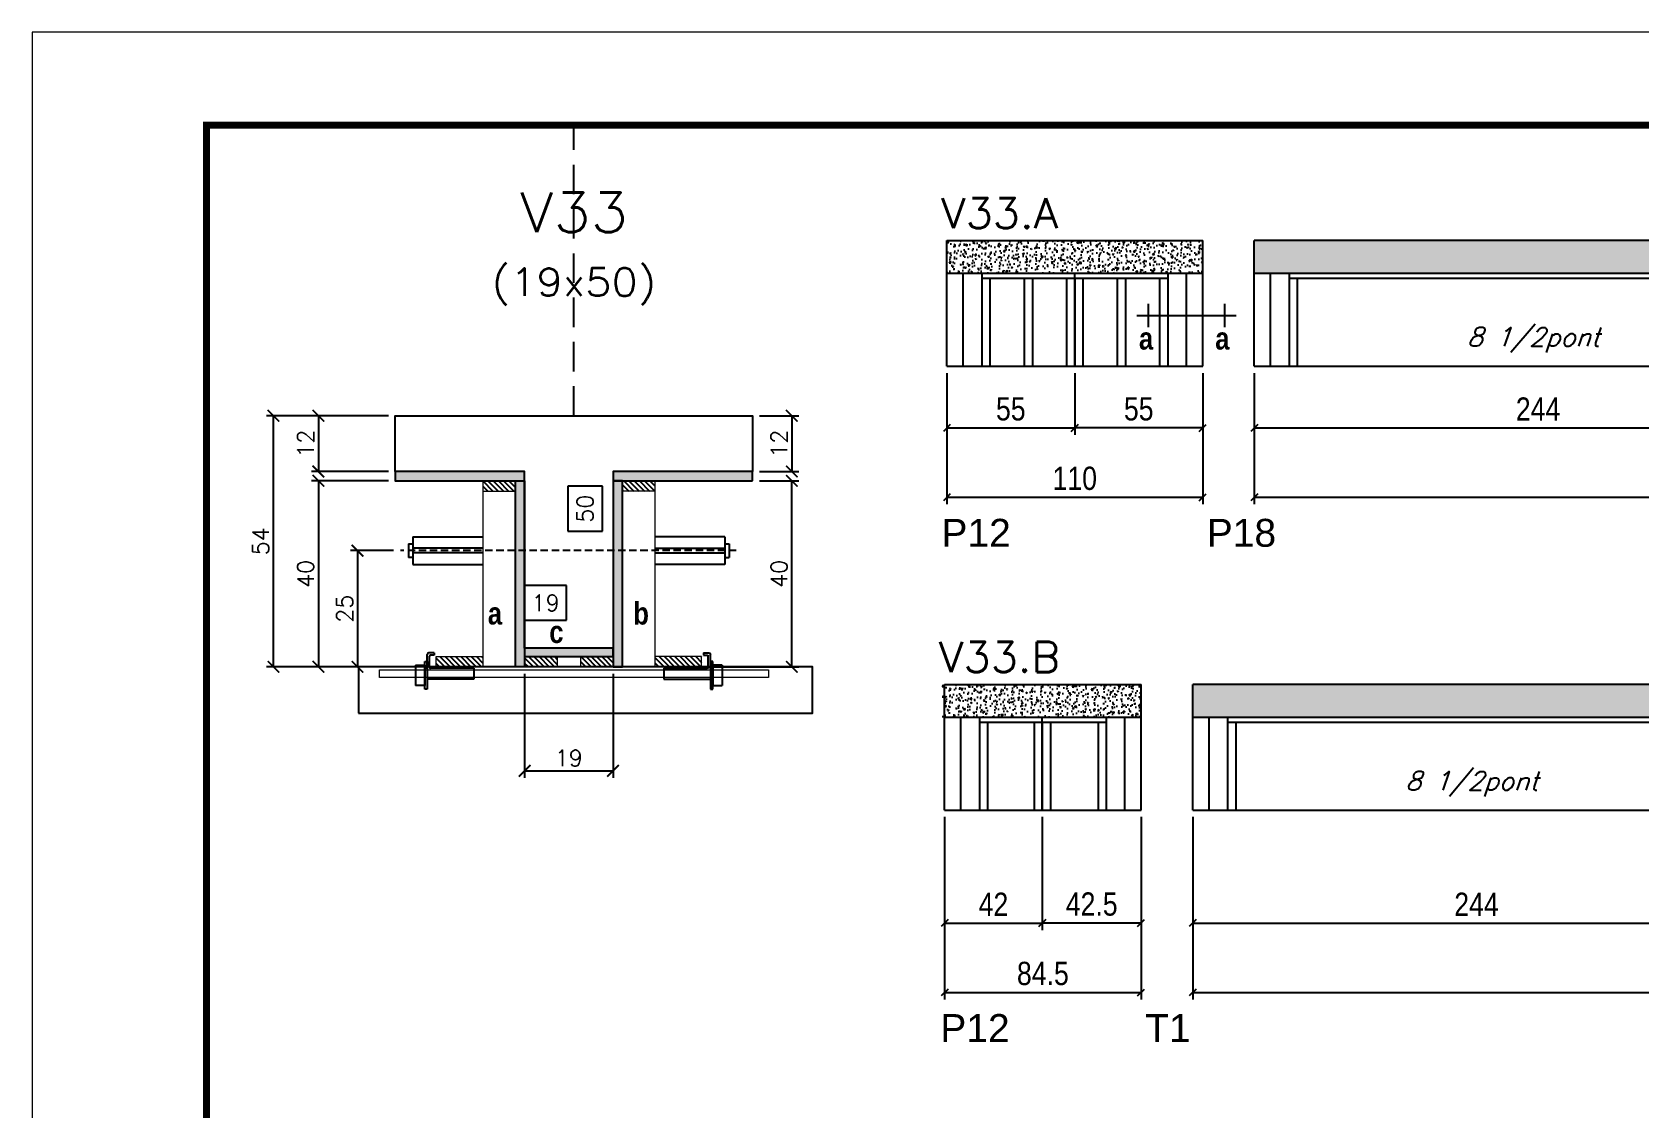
# Model space of a CAD drawing. Header units: millimetres. Extents: x 2921 to 9246, y 316 to 11751.
# Drawn here: x 6091 to 6782, y 4349 to 4812 of the extents above; entities that cross this region are included whole.
import ezdxf
from ezdxf.enums import TextEntityAlignment as Align

# ---------------------------------------------------------------- set-up
doc = ezdxf.new("R2010")
doc.units = ezdxf.units.MM
doc.linetypes.add('DASHED', pattern=[0.75, 0.5, -0.25])
doc.linetypes.add('HIDDEN', pattern=[9.525, 6.35, -3.175])
for name, color, linetype in [('1', 3, 'Continuous'), ('5', 5, 'Continuous'), ('barrote', 251, 'Continuous'), ('COTA', 241, 'Continuous'), ('Cota Seção (2x)', 4, 'Continuous'), ('detalhes', 4, 'Continuous'), ('Hachura', 253, 'Continuous'), ('NOMENCLATURA', 7, 'Continuous'), ('Painéis', 200, 'Continuous'), ('presilha', 1, 'Continuous'), ('SARR_2.2x7', 40, 'Continuous'), ('SARR_3.5x7', 81, 'Continuous'), ('TENSOR', 3, 'Continuous'), ('texto', 7, 'Continuous'), ('Texto de Titulo', 7, 'Continuous'), ('Texto Qtd Sarr', 242, 'Continuous')]:
    doc.layers.add(name, color=color, linetype=linetype)
for name, color, linetype, lineweight in [('CONCRETO', 251, 'Continuous', 25), ('Folhas', 255, 'Continuous', 9), ('Madeira', 126, 'Continuous', 18), ('SARRAFO DE PRESSAO', 251, 'DASHED', 9), ('SCO-___-LAJ', 2, 'Continuous', 0), ('Texto Seção', 7, 'Continuous', 15)]:
    doc.layers.add(name, color=color, linetype=linetype, lineweight=lineweight)
doc.styles.add('COTA TECNICA', font='techl___.ttf', dxfattribs={"height": 10})
doc.styles.add('REGUA-120', font='ROMANS.shx', dxfattribs={"height": 15})
doc.styles.add('Romans', font='romans.shx')
doc.styles.get("Standard").update_dxf_attribs({"font": 'arial.ttf'})
doc.styles.add('TECNICA', font='techb___.ttf', dxfattribs={"height": 10})
doc.dimstyles.new('Cota Seção (2x)', dxfattribs={"dimtxt": 7, "dimasz": 5, "dimexe": 3, "dimexo": 3, "dimgap": 2, "dimtad": 3, "dimdec": 1, "dimlfac": 0.5, "dimzin": 12, "dimdsep": 46, "dimtxsty": 'Romans', "dimblk": 'ARCHTICK', "dimcen": 0, "dimclrd": 4, "dimclre": 4, "dimclrt": 1, "dimadec": 1, "dimazin": 3, "dimtfac": 1, "dimtdec": 1, "dimtmove": 0, "dimatfit": 3, "dimldrblk": 'OBLIQUE', "dimfxl": 1, "dimtolj": 1, "dimtzin": 12, "dimarcsym": 0})
doc.dimstyles.new('Cota Seção interna', dxfattribs={"dimtxt": 7, "dimasz": 6, "dimexe": 0.18, "dimexo": 2, "dimgap": -4, "dimtad": 3, "dimdec": 1, "dimlfac": 0.5, "dimzin": 12, "dimdsep": 46, "dimtxsty": 'Romans', "dimblk": 'ARCHTICK', "dimcen": 0.09, "dimse1": 1, "dimse2": 1, "dimsd1": 1, "dimsd2": 1, "dimclrd": 180, "dimclre": 5, "dimclrt": 1, "dimadec": 0, "dimazin": 3, "dimtfac": 1, "dimtdec": 1, "dimtofl": 0, "dimtmove": 0, "dimatfit": 3, "dimldrblk": 'ARCHTICK', "dimfxl": 1, "dimtolj": 1, "dimtzin": 0, "dimarcsym": 0})
doc.dimstyles.new('PAINEL', dxfattribs={"dimtxt": 10, "dimasz": 3, "dimexe": 3, "dimexo": 3, "dimgap": 3, "dimtad": 1, "dimdec": 1, "dimzin": 12, "dimdsep": 46, "dimtxsty": 'COTA TECNICA', "dimblk1": 'OBLIQUE', "dimblk2": 'OBLIQUE', "dimsah": 1, "dimcen": 0.9, "dimclrd": 4, "dimclre": 4, "dimclrt": 240, "dimadec": 1, "dimazin": 3, "dimtfac": 1, "dimtdec": 1, "dimtmove": 0, "dimatfit": 3, "dimfxl": 1, "dimtolj": 1, "dimtzin": 12, "dimarcsym": 0})
pattern_1 = [(315, (29259.488, -3690.9941), (1.12253202, 1.12253202), [])]

# ---------------------------------------------------------------- blocks, each defined once
blk = doc.blocks.new('9999999999')
at = {"layer": 'Folhas'}
blk.add_lwpolyline([(98138.98, 34190.21), (99623.98, 34190.21), (99623.98, 35240.21), (98138.98, 35240.21)], close=True, dxfattribs=at)
at = {"layer": 'Folhas', "color": 30, "const_width": 3}
blk.add_lwpolyline([(98213.98, 34230.21), (99583.98, 34230.21), (99583.98, 35200.21), (98213.98, 35200.21)], close=True, dxfattribs=at)
blk = doc.blocks.new('titulo1')
at = {"layer": 'Defpoints', "color": 252, "linetype": 'HIDDEN', "ltscale": 2}
blk.add_line((0, 0), (0, 125), dxfattribs=at)
at = {"layer": 'Defpoints', "style": 'Romans', "oblique": 15}
blk.add_attdef('FOLHA', text='', height=10, dxfattribs=at).set_placement((0, 15.58), align=Align.MIDDLE_CENTER)
at = {"layer": 'Texto Qtd Sarr', "color": 3, "style": 'Romans', "oblique": 15}
for tag, height, p in [('TITULO', 17, (0, 71.45)), ('SEÇÃO', 12, (0, 41.55))]:
    blk.add_attdef(tag, text='', height=height, dxfattribs=at).set_placement(p, align=Align.MIDDLE_CENTER)
blk = doc.blocks.new('_ArchTick')
at = {"color": 0, "linetype": 'ByBlock', "const_width": 0.15}
blk.add_lwpolyline([(-0.5, -0.5), (0.5, 0.5)], dxfattribs=at)
blk = doc.blocks.new('*D314')
at = {"layer": 'COTA', "color": 4, "lineweight": -2, "transparency": 16777216}
for p, q in [((6403.87, 4646.65), (6420.74, 4646.65)), ((6417.74, 4646.65), (6417.74, 4622.65)), ((6403.87, 4622.65), (6420.74, 4622.65))]:
    blk.add_line(p, q, dxfattribs=at)
at = {"layer": 'Defpoints', "color": 0, "transparency": 16777216}
for p in [(6400.87, 4646.65), (6400.87, 4622.65), (6417.74, 4622.65)]:
    blk.add_point(p, dxfattribs=at)
at = {"layer": 'COTA', "color": 4, "lineweight": -2, "transparency": 16777216, "xscale": 5, "yscale": 5, "zscale": 5}
for p, rotation in [((6417.74, 4646.65), 90), ((6417.74, 4622.65), 270)]:
    blk.add_blockref('_ArchTick', p, dxfattribs=dict(at, rotation=rotation))
at = {"layer": 'COTA', "color": 1, "transparency": 16777216, "insert": (6412.24, 4634.65), "char_height": 7, "attachment_point": 5, "rotation": 90, "style": 'Romans'}
blk.add_mtext('\\A1;12', dxfattribs=at)
blk = doc.blocks.new('_Oblique')
at = {"layer": '1', "color": 0, "lineweight": -2}
blk.add_line((-0.5, -0.5), (0.5, 0.5), dxfattribs=at)
blk = doc.blocks.new('*D315')
at = {"layer": 'COTA', "color": 4, "lineweight": -2, "transparency": 16777216}
for p, q in [((6244.27, 4646.65), (6191.89, 4646.65)), ((6194.89, 4538.65), (6194.89, 4646.65)), ((6266.27, 4538.65), (6191.89, 4538.65))]:
    blk.add_line(p, q, dxfattribs=at)
at = {"layer": 'Defpoints', "color": 0, "transparency": 16777216}
for p in [(6194.89, 4646.65), (6247.27, 4646.65), (6269.27, 4538.65)]:
    blk.add_point(p, dxfattribs=at)
at = {"layer": 'COTA', "color": 4, "lineweight": -2, "transparency": 16777216, "xscale": 5, "yscale": 5, "zscale": 5}
for p, rotation in [((6194.89, 4646.65), 90), ((6194.89, 4538.65), 270)]:
    blk.add_blockref('_ArchTick', p, dxfattribs=dict(at, rotation=rotation))
at = {"layer": 'COTA', "color": 1, "transparency": 16777216, "insert": (6189.39, 4592.65), "char_height": 7, "attachment_point": 5, "rotation": 90, "style": 'Romans'}
blk.add_mtext('\\A1;54', dxfattribs=at)
blk = doc.blocks.new('*D316')
at = {"layer": 'COTA', "color": 4, "lineweight": -2, "transparency": 16777216}
for p, q in [((6403.87, 4618.65), (6420.74, 4618.65)), ((6417.74, 4538.65), (6417.74, 4618.65)), ((6377.47, 4538.65), (6420.74, 4538.65))]:
    blk.add_line(p, q, dxfattribs=at)
at = {"layer": 'Defpoints', "color": 0, "transparency": 16777216}
for p in [(6400.87, 4618.65), (6417.74, 4618.65), (6374.47, 4538.65)]:
    blk.add_point(p, dxfattribs=at)
at = {"layer": 'COTA', "color": 4, "lineweight": -2, "transparency": 16777216, "xscale": 5, "yscale": 5, "zscale": 5}
for p, rotation in [((6417.74, 4618.65), 90), ((6417.74, 4538.65), 270)]:
    blk.add_blockref('_ArchTick', p, dxfattribs=dict(at, rotation=rotation))
at = {"layer": 'COTA', "color": 1, "transparency": 16777216, "insert": (6412.24, 4578.65), "char_height": 7, "attachment_point": 5, "rotation": 90, "style": 'Romans'}
blk.add_mtext('\\A1;40', dxfattribs=at)
blk = doc.blocks.new('*D317')
at = {"layer": 'Cota Seção (2x)', "color": 180, "lineweight": -2, "transparency": 16777216}
for p, q in [((6336.37, 4616.32), (6321.37, 4616.32)), ((6321.37, 4616.32), (6321.37, 4596.98)), ((6336.37, 4596.98), (6336.37, 4616.32)), ((6321.37, 4596.98), (6336.37, 4596.98))]:
    blk.add_line(p, q, dxfattribs=at)
at = {"layer": 'Defpoints', "color": 0, "transparency": 16777216}
for p in [(6340.37, 4646.65), (6351.87, 4646.65), (6351.87, 4546.65)]:
    blk.add_point(p, dxfattribs=at)
at = {"layer": 'Cota Seção (2x)', "color": 1, "transparency": 16777216, "insert": (6328.87, 4606.65), "char_height": 7, "attachment_point": 5, "rotation": 90, "style": 'Romans'}
blk.add_mtext('\\A1;50', dxfattribs=at)
blk = doc.blocks.new('*D318')
at = {"layer": 'COTA', "color": 4, "lineweight": -2, "transparency": 16777216}
for p, q in [((6244.27, 4646.65), (6211.21, 4646.65)), ((6214.21, 4646.65), (6214.21, 4622.65)), ((6244.27, 4622.65), (6211.21, 4622.65))]:
    blk.add_line(p, q, dxfattribs=at)
at = {"layer": 'Defpoints', "color": 0, "transparency": 16777216}
for p in [(6247.27, 4646.65), (6214.21, 4622.65), (6247.27, 4622.65)]:
    blk.add_point(p, dxfattribs=at)
at = {"layer": 'COTA', "color": 4, "lineweight": -2, "transparency": 16777216, "xscale": 5, "yscale": 5, "zscale": 5}
for p, rotation in [((6214.21, 4646.65), 90), ((6214.21, 4622.65), 270)]:
    blk.add_blockref('_ArchTick', p, dxfattribs=dict(at, rotation=rotation))
at = {"layer": 'COTA', "color": 1, "transparency": 16777216, "insert": (6208.71, 4634.65), "char_height": 7, "attachment_point": 5, "rotation": 90, "style": 'Romans'}
blk.add_mtext('\\A1;12', dxfattribs=at)
blk = doc.blocks.new('*D319')
at = {"layer": 'COTA', "color": 4, "lineweight": -2, "transparency": 16777216}
for p, q in [((6244.27, 4618.65), (6211.21, 4618.65)), ((6214.21, 4618.65), (6214.21, 4538.65)), ((6266.27, 4538.65), (6211.21, 4538.65))]:
    blk.add_line(p, q, dxfattribs=at)
at = {"layer": 'Defpoints', "color": 0, "transparency": 16777216}
for p in [(6247.27, 4618.65), (6214.21, 4538.65), (6269.27, 4538.65)]:
    blk.add_point(p, dxfattribs=at)
at = {"layer": 'COTA', "color": 4, "lineweight": -2, "transparency": 16777216, "xscale": 5, "yscale": 5, "zscale": 5}
for p, rotation in [((6214.21, 4618.65), 90), ((6214.21, 4538.65), 270)]:
    blk.add_blockref('_ArchTick', p, dxfattribs=dict(at, rotation=rotation))
at = {"layer": 'COTA', "color": 1, "transparency": 16777216, "insert": (6208.71, 4578.65), "char_height": 7, "attachment_point": 5, "rotation": 90, "style": 'Romans'}
blk.add_mtext('\\A1;40', dxfattribs=at)
blk = doc.blocks.new('PRESILHA METÁLICA 1')
at = {"layer": 'presilha'}
for p, q in [((12, 21), (8.6, 21)), ((12, 21), (12, 19.5)), ((0, 13), (6, 13)), ((0, 13), (0, 0)), ((6, 15.5), (7.5, 15.5)), ((6, -2.5), (6, 15.5)), ((6, 13), (6, 0)), ((7.5, 10.6), (7.5, 19.9)), ((7.5, 15.5), (7.5, -2.5)), ((9, 11.6), (9, 18.9)), ((12, 19.5), (9.6, 19.5)), ((37.5, 11), (9.6, 11)), ((37.5, 11), (37.5, 4.1)), ((6, 0), (0, 0)), ((37.5, 4.1), (7.5, 4.1)), ((7.5, -2.5), (6, -2.5))]:
    blk.add_line(p, q, dxfattribs=at)
for centre, radius, start, end in [((8.6, 19.9), 1.14, 90, 180), ((9.6, 18.9), 0.57, 90, 180), ((9.6, 11.6), 0.57, 180, 270)]:
    blk.add_arc(centre, radius, start, end, dxfattribs=at)
blk = doc.blocks.new('*D320')
at = {"layer": 'COTA', "color": 4, "lineweight": -2, "transparency": 16777216}
for p, q in [((6302.87, 4535.65), (6302.87, 4490.92)), ((6340.87, 4535.65), (6340.87, 4490.92)), ((6302.87, 4493.92), (6340.87, 4493.92))]:
    blk.add_line(p, q, dxfattribs=at)
at = {"layer": 'Defpoints', "color": 0, "transparency": 16777216}
for p in [(6302.87, 4538.65), (6340.87, 4538.65), (6340.87, 4493.92)]:
    blk.add_point(p, dxfattribs=at)
at = {"layer": 'COTA', "color": 4, "lineweight": -2, "transparency": 16777216, "xscale": 5, "yscale": 5, "zscale": 5, "rotation": 180}
blk.add_blockref('_ArchTick', (6302.87, 4493.92), dxfattribs=at)
at = {"layer": 'COTA', "color": 4, "lineweight": -2, "transparency": 16777216, "xscale": 5, "yscale": 5, "zscale": 5}
blk.add_blockref('_ArchTick', (6340.87, 4493.92), dxfattribs=at)
at = {"layer": 'COTA', "color": 1, "transparency": 16777216, "insert": (6321.87, 4499.42), "char_height": 7, "attachment_point": 5, "style": 'Romans'}
blk.add_mtext('\\A1;19', dxfattribs=at)
blk = doc.blocks.new('*D953')
at = {"layer": 'COTA', "color": 4, "lineweight": -2, "transparency": 16777216}
for p, q in [((6246.56, 4588.62), (6228.01, 4588.62)), ((6231.01, 4588.62), (6231.01, 4538.65)), ((6246.56, 4538.65), (6228.01, 4538.65))]:
    blk.add_line(p, q, dxfattribs=at)
at = {"layer": 'Defpoints', "color": 0, "transparency": 16777216}
for p in [(6249.56, 4588.62), (6231.01, 4538.65), (6249.56, 4538.65)]:
    blk.add_point(p, dxfattribs=at)
at = {"layer": 'COTA', "color": 4, "lineweight": -2, "transparency": 16777216, "xscale": 5, "yscale": 5, "zscale": 5}
for p, rotation in [((6231.01, 4588.62), 90), ((6231.01, 4538.65), 270)]:
    blk.add_blockref('_ArchTick', p, dxfattribs=dict(at, rotation=rotation))
at = {"layer": 'COTA', "color": 1, "transparency": 16777216, "insert": (6225.51, 4563.63), "char_height": 7, "attachment_point": 5, "rotation": 90, "style": 'Romans'}
blk.add_mtext('\\A1;25', dxfattribs=at)
blk = doc.blocks.new('*D321')
at = {"layer": 'Cota Seção (2x)', "color": 180, "lineweight": -2, "transparency": 16777216}
for p, q in [((6320.87, 4573.65), (6302.87, 4573.65)), ((6302.87, 4573.65), (6302.87, 4558.65)), ((6320.87, 4558.65), (6320.87, 4573.65)), ((6302.87, 4558.65), (6320.87, 4558.65))]:
    blk.add_line(p, q, dxfattribs=at)
at = {"layer": 'Defpoints', "color": 0, "transparency": 16777216}
for p in [(6340.87, 4554.65), (6302.87, 4538.65), (6340.87, 4538.65)]:
    blk.add_point(p, dxfattribs=at)
at = {"layer": 'Cota Seção (2x)', "color": 1, "transparency": 16777216, "insert": (6311.87, 4566.15), "char_height": 7, "attachment_point": 5, "style": 'Romans'}
blk.add_mtext('\\A1;19', dxfattribs=at)
blk = doc.blocks.new('*D322')
at = {"layer": 'Defpoints', "color": 0, "transparency": 16777216}
for p in [(6539.38, 4667.98), (6594.38, 4667.98), (6539.38, 4641.44)]:
    blk.add_point(p, dxfattribs=at)
at = {"layer": 'Painéis', "color": 4, "lineweight": -2, "transparency": 16777216}
for p, q in [((6539.38, 4664.98), (6539.38, 4638.44)), ((6594.38, 4664.98), (6594.38, 4638.44)), ((6594.38, 4641.44), (6539.38, 4641.44))]:
    blk.add_line(p, q, dxfattribs=at)
at = {"layer": 'Painéis', "color": 4, "lineweight": -2, "transparency": 16777216, "xscale": 3, "yscale": 3, "zscale": 3, "rotation": 180}
blk.add_blockref('_Oblique', (6539.38, 4641.44), dxfattribs=at)
at = {"layer": 'Painéis', "color": 4, "lineweight": -2, "transparency": 16777216, "xscale": 3, "yscale": 3, "zscale": 3}
blk.add_blockref('_Oblique', (6594.38, 4641.44), dxfattribs=at)
at = {"layer": 'Painéis', "color": 240, "lineweight": 5, "transparency": 16777216, "insert": (6566.88, 4649.55), "char_height": 10, "attachment_point": 5, "style": 'COTA TECNICA'}
blk.add_mtext('\\A1;55', dxfattribs=at)
blk = doc.blocks.new('*D954')
at = {"layer": 'Defpoints', "color": 0, "transparency": 16777216}
for p in [(6484.38, 4667.98), (6539.38, 4667.98), (6539.38, 4641.44)]:
    blk.add_point(p, dxfattribs=at)
at = {"layer": 'Painéis', "color": 4, "lineweight": -2, "transparency": 16777216}
for p, q in [((6484.38, 4664.98), (6484.38, 4638.44)), ((6539.38, 4664.98), (6539.38, 4638.44)), ((6484.38, 4641.44), (6539.38, 4641.44))]:
    blk.add_line(p, q, dxfattribs=at)
at = {"layer": 'Painéis', "color": 4, "lineweight": -2, "transparency": 16777216, "xscale": 3, "yscale": 3, "zscale": 3, "rotation": 180}
blk.add_blockref('_Oblique', (6484.38, 4641.44), dxfattribs=at)
at = {"layer": 'Painéis', "color": 4, "lineweight": -2, "transparency": 16777216, "xscale": 3, "yscale": 3, "zscale": 3}
blk.add_blockref('_Oblique', (6539.38, 4641.44), dxfattribs=at)
at = {"layer": 'Painéis', "color": 240, "lineweight": 5, "transparency": 16777216, "insert": (6511.88, 4649.55), "char_height": 10, "attachment_point": 5, "style": 'COTA TECNICA'}
blk.add_mtext('\\A1;55', dxfattribs=at)
blk = doc.blocks.new('*D323')
at = {"layer": 'Defpoints', "color": 0, "transparency": 16777216}
for p in [(6484.38, 4667.98), (6594.38, 4667.98), (6594.38, 4611.56)]:
    blk.add_point(p, dxfattribs=at)
at = {"layer": 'Painéis', "color": 4, "lineweight": -2, "transparency": 16777216}
for p, q in [((6484.38, 4664.98), (6484.38, 4608.56)), ((6594.38, 4664.98), (6594.38, 4608.56)), ((6484.38, 4611.56), (6594.38, 4611.56))]:
    blk.add_line(p, q, dxfattribs=at)
at = {"layer": 'Painéis', "color": 4, "lineweight": -2, "transparency": 16777216, "xscale": 3, "yscale": 3, "zscale": 3, "rotation": 180}
blk.add_blockref('_Oblique', (6484.38, 4611.56), dxfattribs=at)
at = {"layer": 'Painéis', "color": 4, "lineweight": -2, "transparency": 16777216, "xscale": 3, "yscale": 3, "zscale": 3}
blk.add_blockref('_Oblique', (6594.38, 4611.56), dxfattribs=at)
at = {"layer": 'Painéis', "color": 240, "lineweight": 5, "transparency": 16777216, "insert": (6539.38, 4619.66), "char_height": 10, "attachment_point": 5, "style": 'COTA TECNICA'}
blk.add_mtext('\\A1;110', dxfattribs=at)
blk = doc.blocks.new('*D297')
at = {"layer": 'COTA', "color": 4, "linetype": 'ByBlock', "lineweight": -2, "transparency": 16777216}
for p, q in [((6616.56, 4664.98), (6616.56, 4638.44)), ((6860.56, 4664.98), (6860.56, 4638.44)), ((6616.56, 4641.44), (6860.56, 4641.44))]:
    blk.add_line(p, q, dxfattribs=at)
at = {"layer": 'Defpoints', "color": 0, "linetype": 'ByBlock', "transparency": 16777216}
for p in [(6616.56, 4667.98), (6860.56, 4667.98), (6860.56, 4641.44)]:
    blk.add_point(p, dxfattribs=at)
at = {"layer": 'COTA', "color": 4, "linetype": 'ByBlock', "lineweight": -2, "transparency": 16777216, "xscale": 3, "yscale": 3, "zscale": 3, "rotation": 180}
blk.add_blockref('_Oblique', (6616.56, 4641.44), dxfattribs=at)
at = {"layer": 'COTA', "color": 4, "linetype": 'ByBlock', "lineweight": -2, "transparency": 16777216, "xscale": 3, "yscale": 3, "zscale": 3}
blk.add_blockref('_Oblique', (6860.56, 4641.44), dxfattribs=at)
at = {"layer": 'COTA', "color": 240, "linetype": 'ByBlock', "transparency": 16777216, "insert": (6738.56, 4649.52), "char_height": 10, "attachment_point": 5, "style": 'COTA TECNICA'}
blk.add_mtext('\\A1;244', dxfattribs=at)
blk = doc.blocks.new('*D950')
at = {"layer": 'COTA', "color": 4, "linetype": 'ByBlock', "lineweight": -2, "transparency": 16777216}
for p, q in [((6616.56, 4664.98), (6616.56, 4608.56)), ((7226.06, 4664.98), (7226.06, 4608.56)), ((6616.56, 4611.56), (7226.06, 4611.56))]:
    blk.add_line(p, q, dxfattribs=at)
at = {"layer": 'Defpoints', "color": 0, "linetype": 'ByBlock', "transparency": 16777216}
for p in [(6616.56, 4667.98), (7226.06, 4667.98), (7226.06, 4611.56)]:
    blk.add_point(p, dxfattribs=at)
at = {"layer": 'COTA', "color": 4, "linetype": 'ByBlock', "lineweight": -2, "transparency": 16777216, "xscale": 3, "yscale": 3, "zscale": 3, "rotation": 180}
blk.add_blockref('_Oblique', (6616.56, 4611.56), dxfattribs=at)
at = {"layer": 'COTA', "color": 4, "linetype": 'ByBlock', "lineweight": -2, "transparency": 16777216, "xscale": 3, "yscale": 3, "zscale": 3}
blk.add_blockref('_Oblique', (7226.06, 4611.56), dxfattribs=at)
at = {"layer": 'COTA', "color": 240, "linetype": 'ByBlock', "transparency": 16777216, "insert": (6921.31, 4619.7), "char_height": 10, "attachment_point": 5, "style": 'COTA TECNICA'}
blk.add_mtext('\\A1;609.5', dxfattribs=at)
blk = doc.blocks.new('*D303')
at = {"layer": 'Defpoints', "color": 0, "transparency": 16777216}
for p in [(6525.42, 4477.06), (6567.92, 4477.06), (6525.42, 4428.45)]:
    blk.add_point(p, dxfattribs=at)
at = {"layer": 'Painéis', "color": 4, "lineweight": -2, "transparency": 16777216}
for p, q in [((6525.42, 4474.06), (6525.42, 4425.45)), ((6567.92, 4474.06), (6567.92, 4425.45)), ((6567.92, 4428.45), (6525.42, 4428.45))]:
    blk.add_line(p, q, dxfattribs=at)
at = {"layer": 'Painéis', "color": 4, "lineweight": -2, "transparency": 16777216, "xscale": 3, "yscale": 3, "zscale": 3, "rotation": 180}
blk.add_blockref('_Oblique', (6525.42, 4428.45), dxfattribs=at)
at = {"layer": 'Painéis', "color": 4, "lineweight": -2, "transparency": 16777216, "xscale": 3, "yscale": 3, "zscale": 3}
blk.add_blockref('_Oblique', (6567.92, 4428.45), dxfattribs=at)
at = {"layer": 'Painéis', "color": 240, "lineweight": 5, "transparency": 16777216, "insert": (6546.67, 4436.56), "char_height": 10, "attachment_point": 5, "style": 'COTA TECNICA'}
blk.add_mtext('\\A1;42.5', dxfattribs=at)
blk = doc.blocks.new('*D951')
at = {"layer": 'Defpoints', "color": 0, "transparency": 16777216}
for p in [(6483.42, 4477.06), (6525.42, 4477.06), (6525.42, 4428.45)]:
    blk.add_point(p, dxfattribs=at)
at = {"layer": 'Painéis', "color": 4, "lineweight": -2, "transparency": 16777216}
for p, q in [((6483.42, 4474.06), (6483.42, 4425.45)), ((6525.42, 4474.06), (6525.42, 4425.45)), ((6483.42, 4428.45), (6525.42, 4428.45))]:
    blk.add_line(p, q, dxfattribs=at)
at = {"layer": 'Painéis', "color": 4, "lineweight": -2, "transparency": 16777216, "xscale": 3, "yscale": 3, "zscale": 3, "rotation": 180}
blk.add_blockref('_Oblique', (6483.42, 4428.45), dxfattribs=at)
at = {"layer": 'Painéis', "color": 4, "lineweight": -2, "transparency": 16777216, "xscale": 3, "yscale": 3, "zscale": 3}
blk.add_blockref('_Oblique', (6525.42, 4428.45), dxfattribs=at)
at = {"layer": 'Painéis', "color": 240, "lineweight": 5, "transparency": 16777216, "insert": (6504.42, 4436.52), "char_height": 10, "attachment_point": 5, "style": 'COTA TECNICA'}
blk.add_mtext('\\A1;42', dxfattribs=at)
blk = doc.blocks.new('*D304')
at = {"layer": 'Defpoints', "color": 0, "transparency": 16777216}
for p in [(6483.42, 4477.06), (6567.92, 4477.06), (6567.92, 4398.57)]:
    blk.add_point(p, dxfattribs=at)
at = {"layer": 'Painéis', "color": 4, "lineweight": -2, "transparency": 16777216}
for p, q in [((6483.42, 4474.06), (6483.42, 4395.57)), ((6567.92, 4474.06), (6567.92, 4395.57)), ((6483.42, 4398.57), (6567.92, 4398.57))]:
    blk.add_line(p, q, dxfattribs=at)
at = {"layer": 'Painéis', "color": 4, "lineweight": -2, "transparency": 16777216, "xscale": 3, "yscale": 3, "zscale": 3, "rotation": 180}
blk.add_blockref('_Oblique', (6483.42, 4398.57), dxfattribs=at)
at = {"layer": 'Painéis', "color": 4, "lineweight": -2, "transparency": 16777216, "xscale": 3, "yscale": 3, "zscale": 3}
blk.add_blockref('_Oblique', (6567.92, 4398.57), dxfattribs=at)
at = {"layer": 'Painéis', "color": 240, "lineweight": 5, "transparency": 16777216, "insert": (6525.67, 4406.7), "char_height": 10, "attachment_point": 5, "style": 'COTA TECNICA'}
blk.add_mtext('\\A1;84.5', dxfattribs=at)
blk = doc.blocks.new('*D305')
at = {"layer": 'COTA', "color": 4, "linetype": 'ByBlock', "lineweight": -2, "transparency": 16777216}
for p, q in [((6590.09, 4474.06), (6590.09, 4425.45)), ((6834.09, 4474.06), (6834.09, 4425.45)), ((6590.09, 4428.45), (6834.09, 4428.45))]:
    blk.add_line(p, q, dxfattribs=at)
at = {"layer": 'Defpoints', "color": 0, "linetype": 'ByBlock', "transparency": 16777216}
for p in [(6590.09, 4477.06), (6834.09, 4477.06), (6834.09, 4428.45)]:
    blk.add_point(p, dxfattribs=at)
at = {"layer": 'COTA', "color": 4, "linetype": 'ByBlock', "lineweight": -2, "transparency": 16777216, "xscale": 3, "yscale": 3, "zscale": 3, "rotation": 180}
blk.add_blockref('_Oblique', (6590.09, 4428.45), dxfattribs=at)
at = {"layer": 'COTA', "color": 4, "linetype": 'ByBlock', "lineweight": -2, "transparency": 16777216, "xscale": 3, "yscale": 3, "zscale": 3}
blk.add_blockref('_Oblique', (6834.09, 4428.45), dxfattribs=at)
at = {"layer": 'COTA', "color": 240, "linetype": 'ByBlock', "transparency": 16777216, "insert": (6712.09, 4436.52), "char_height": 10, "attachment_point": 5, "style": 'COTA TECNICA'}
blk.add_mtext('\\A1;244', dxfattribs=at)
blk = doc.blocks.new('*D952')
at = {"layer": 'COTA', "color": 4, "linetype": 'ByBlock', "lineweight": -2, "transparency": 16777216}
for p, q in [((6590.09, 4474.06), (6590.09, 4395.57)), ((7097.09, 4474.06), (7097.09, 4395.57)), ((6590.09, 4398.57), (7097.09, 4398.57))]:
    blk.add_line(p, q, dxfattribs=at)
at = {"layer": 'Defpoints', "color": 0, "linetype": 'ByBlock', "transparency": 16777216}
for p in [(6590.09, 4477.06), (7097.09, 4477.06), (7097.09, 4398.57)]:
    blk.add_point(p, dxfattribs=at)
at = {"layer": 'COTA', "color": 4, "linetype": 'ByBlock', "lineweight": -2, "transparency": 16777216, "xscale": 3, "yscale": 3, "zscale": 3, "rotation": 180}
blk.add_blockref('_Oblique', (6590.09, 4398.57), dxfattribs=at)
at = {"layer": 'COTA', "color": 4, "linetype": 'ByBlock', "lineweight": -2, "transparency": 16777216, "xscale": 3, "yscale": 3, "zscale": 3}
blk.add_blockref('_Oblique', (7097.09, 4398.57), dxfattribs=at)
at = {"layer": 'COTA', "color": 240, "linetype": 'ByBlock', "transparency": 16777216, "insert": (6843.59, 4406.68), "char_height": 10, "attachment_point": 5, "style": 'COTA TECNICA'}
blk.add_mtext('\\A1;507', dxfattribs=at)

msp = doc.modelspace()

# ---------------------------------------------------------------- hatches: boundary and pattern name
at = {"layer": 'COTA', "linetype": 'ByBlock'}
h = msp.add_hatch(dxfattribs=at)
h.set_pattern_fill('AR-CONC', color=256, scale=0.03)
h.set_pattern_definition([(50, (4736.663, -11833.8454), (5.4655401, -0.4781726), [0.5715, -6.2865]), (355, (4736.663, -11833.8454), (-1.0573026, 5.7317054), [0.4572, -5.0292175]), (100.451445, (4737.1183, -11833.885), (4.4082374, 5.2535326), [0.4857003, -5.3427073]), (46.1842, (4736.663, -11832.3214), (8.1323712, -1.2612698), [0.85725, -9.42975]), (96.63556, (4737.3406, -11832.4265), (7.122124, 7.4227837), [0.7285507, -8.0140682]), (351.18415, (4736.663, -11832.321), (7.122124, 7.4227837), [0.685799, -7.543792]), (21, (4737.425, -11832.7024), (4.5484317, -3.067956), [0.5715, -6.2865]), (326, (4737.425, -11832.7024), (1.8540609, 5.525639), [0.4572, -5.0292]), (71.451445, (4737.804, -11832.958), (6.4024926, 2.457683), [0.4857003, -5.3426981]), (37.5, (4736.6629, -11833.8454), (0.0926581, 2.53665117), [0, -4.96824, 0, -5.1054, 0, -5.04825]), (7.5, (4736.663, -11833.8454), (2.00458988, 3.00541724), [0, -2.91084, 0, -4.85394, 0, -1.92405]), (327.5, (4734.9636, -11833.8454), (4.06771786, -0.17186232), [0, -1.905, 0, -5.9436, 0, -7.8867]), (317.5, (4734.2016, -11833.8454), (4.44387544, 0.7627947), [0, -2.4765, 0, -3.94716, 0, -5.6007])])
h.paths.add_polyline_path([(6484.38, 4721.98), (6484.38, 4707.98), (6594.38, 4707.98), (6594.38, 4721.98)])
h = msp.add_hatch(dxfattribs=at)
h.set_pattern_fill('AR-CONC', color=256, scale=0.03)
h.set_pattern_definition([(50, (-125092.9065, -29175.9715), (5.46554007, -0.47817257), [0.5715, -6.2865]), (355, (-125092.9065, -29175.9715), (-1.05730264, 5.73170536), [0.4572, -5.02921753]), (100.4514447, (-125092.451, -29176.0113), (4.40823741, 5.25353256), [0.48570026, -5.34270734]), (46.1842, (-125092.9065, -29174.4475), (8.13237123, -1.26126984), [0.85725, -9.42975]), (96.6355576, (-125092.229, -29174.5526), (7.122124, 7.42278374), [0.7285507, -8.01406824]), (351.184151, (-125092.9065, -29174.4475), (7.122124, 7.42278374), [0.685799, -7.54379196]), (21, (-125092.1445, -29174.8285), (4.54843174, -3.06795595), [0.5715, -6.2865]), (326, (-125092.1445, -29174.8285), (1.85406085, 5.52563898), [0.4572, -5.0292]), (71.451445, (-125091.7655, -29175.084), (6.40249258, 2.45768307), [0.48570026, -5.34269813]), (37.5, (-125092.9065, -29175.9715), (0.092658098, 2.536651166), [0, -4.96824, 0, -5.1054, 0, -5.04825]), (7.5, (-125092.9065, -29175.9715), (2.004589875, 3.005417245), [0, -2.91084, 0, -4.85394, 0, -1.92405]), (327.5, (-125094.6058, -29175.9715), (4.067717855, -0.17186232), [0, -1.905, 0, -5.9436, 0, -7.8867]), (317.5, (-125095.3678, -29175.9715), (4.44387544, 0.76279473), [0, -2.4765, 0, -3.94716, 0, -5.6007])])
h.paths.add_polyline_path([(6616.56, 4721.98), (6616.56, 4707.98), (7227.06, 4707.98), (7227.06, 4721.98)])
h = msp.add_hatch(dxfattribs=at)
h.set_pattern_fill('AR-CONC', color=256, scale=0.03)
h.set_pattern_definition([(50, (4734.701, -12024.766), (5.4655401, -0.4781726), [0.5715, -6.2865]), (355, (4734.701, -12024.766), (-1.0573026, 5.7317054), [0.4572, -5.0292175]), (100.451445, (4735.1563, -12024.806), (4.4082374, 5.2535326), [0.4857003, -5.3427073]), (46.1842, (4734.701, -12023.242), (8.1323712, -1.2612698), [0.85725, -9.42975]), (96.63556, (4735.3786, -12023.347), (7.122124, 7.4227837), [0.7285507, -8.0140682]), (351.18415, (4734.701, -12023.242), (7.122124, 7.4227837), [0.685799, -7.543792]), (21, (4735.463, -12023.623), (4.5484317, -3.067956), [0.5715, -6.2865]), (326, (4735.463, -12023.623), (1.8540609, 5.525639), [0.4572, -5.0292]), (71.451445, (4735.842, -12023.8786), (6.4024926, 2.457683), [0.4857003, -5.3426981]), (37.5, (4734.7009, -12024.766), (0.0926581, 2.53665117), [0, -4.96824, 0, -5.1054, 0, -5.04825]), (7.5, (4734.7009, -12024.766), (2.00458988, 3.00541724), [0, -2.91084, 0, -4.85394, 0, -1.92405]), (327.5, (4733.0016, -12024.766), (4.06771786, -0.17186232), [0, -1.905, 0, -5.9436, 0, -7.8867]), (317.5, (4732.2396, -12024.766), (4.44387544, 0.7627947), [0, -2.4765, 0, -3.94716, 0, -5.6007])])
h.paths.add_polyline_path([(6482.42, 4531.06), (6482.42, 4517.06), (6567.92, 4517.06), (6567.92, 4531.06)])
h = msp.add_hatch(dxfattribs=at)
h.set_pattern_fill('AR-CONC', color=256, scale=0.03)
h.set_pattern_definition([(50, (-125119.3685, -29366.892), (5.46554007, -0.47817257), [0.5715, -6.2865]), (355, (-125119.3685, -29366.892), (-1.05730264, 5.73170536), [0.4572, -5.02921753]), (100.4514447, (-125118.913, -29366.932), (4.40823741, 5.25353256), [0.48570026, -5.34270734]), (46.1842, (-125119.3685, -29365.368), (8.13237123, -1.26126984), [0.85725, -9.42975]), (96.6355576, (-125118.691, -29365.473), (7.122124, 7.42278374), [0.7285507, -8.01406824]), (351.184151, (-125119.3685, -29365.368), (7.122124, 7.42278374), [0.685799, -7.54379196]), (21, (-125118.6065, -29365.749), (4.54843174, -3.06795595), [0.5715, -6.2865]), (326, (-125118.6065, -29365.749), (1.85406085, 5.52563898), [0.4572, -5.0292]), (71.451445, (-125118.2275, -29366.0047), (6.40249258, 2.45768307), [0.48570026, -5.34269813]), (37.5, (-125119.3685, -29366.892), (0.092658098, 2.536651166), [0, -4.96824, 0, -5.1054, 0, -5.04825]), (7.5, (-125119.3685, -29366.892), (2.004589875, 3.005417245), [0, -2.91084, 0, -4.85394, 0, -1.92405]), (327.5, (-125121.0678, -29366.892), (4.067717855, -0.17186232), [0, -1.905, 0, -5.9436, 0, -7.8867]), (317.5, (-125121.8298, -29366.892), (4.44387544, 0.76279473), [0, -2.4765, 0, -3.94716, 0, -5.6007])])
h.paths.add_polyline_path([(7097.09, 4517.06), (7097.09, 4531.06), (6590.09, 4531.06), (6590.09, 4517.06)])
at = {"layer": 'Hachura'}
h = msp.add_hatch(color=256, dxfattribs=at)
h.dxf.hatch_style = 1
h.paths.add_polyline_path([(6302.87, 4618.65), (6302.87, 4622.65), (6247.27, 4622.65), (6247.27, 4618.65)])
h = msp.add_hatch(color=256, dxfattribs=at)
h.dxf.hatch_style = 1
h.paths.add_polyline_path([(6302.87, 4622.65), (6298.87, 4622.65), (6298.87, 4538.65), (6302.87, 4538.65)])
h = msp.add_hatch(color=256, dxfattribs=at)
h.dxf.hatch_style = 1
h.paths.add_polyline_path([(6344.87, 4622.65), (6340.87, 4622.65), (6340.87, 4538.65), (6344.87, 4538.65)])
h = msp.add_hatch(color=256, dxfattribs=at)
h.dxf.hatch_style = 1
h.paths.add_polyline_path([(6400.87, 4618.65), (6400.87, 4622.65), (6340.87, 4622.65), (6340.87, 4618.65)])
h = msp.add_hatch(dxfattribs=at)
h.set_pattern_fill('ANSI31', color=256, scale=0.5, angle=270, style=0)
h.set_pattern_definition([(315, (29259.488, -3688.9941), (1.12253202, 1.12253202), [])])
h.paths.add_polyline_path([(6298.87, 4614.25), (6298.87, 4618.65), (6284.87, 4618.65), (6284.87, 4614.25)])
h = msp.add_hatch(dxfattribs=at)
h.set_pattern_fill('ANSI31', color=256, scale=0.5, angle=270, style=0)
h.set_pattern_definition([(315, (29259.488, -3688.9941), (1.12253202, 1.12253202), [])])
h.paths.add_polyline_path([(6344.87, 4614.25), (6344.87, 4618.65), (6358.87, 4618.65), (6358.87, 4614.25)])
h = msp.add_hatch(color=256, dxfattribs=at)
h.dxf.hatch_style = 1
h.paths.add_polyline_path([(6340.87, 4543.05), (6340.87, 4546.65), (6302.87, 4546.65), (6302.87, 4543.05)])
h = msp.add_hatch(dxfattribs=at)
h.set_pattern_fill('ANSI31', color=256, scale=0.5, angle=270, style=0)
h.set_pattern_definition([(315, (29259.488, -3690.9941), (1.12253202, 1.12253202), [])])
h.paths.add_polyline_path([(6264.87, 4538.65), (6264.87, 4543.05), (6284.87, 4543.05), (6284.87, 4538.65)])
h = msp.add_hatch(dxfattribs=at)
h.set_pattern_fill('ANSI31', color=256, scale=0.5, angle=270, style=0)
h.set_pattern_definition(pattern_1)
h.paths.add_polyline_path([(6302.87, 4538.65), (6302.87, 4543.05), (6316.87, 4543.05), (6316.87, 4538.65)])
h = msp.add_hatch(dxfattribs=at)
h.set_pattern_fill('ANSI31', color=256, scale=0.5, angle=270, style=0)
h.set_pattern_definition(pattern_1)
h.paths.add_polyline_path([(6340.87, 4538.65), (6340.87, 4543.05), (6326.87, 4543.05), (6326.87, 4538.65)])
h = msp.add_hatch(dxfattribs=at)
h.set_pattern_fill('ANSI31', color=256, scale=0.5, angle=270, style=0)
h.set_pattern_definition(pattern_1)
h.paths.add_polyline_path([(6378.87, 4538.65), (6378.87, 4543.05), (6358.87, 4543.05), (6358.87, 4538.65)])

# ---------------------------------------------------------------- linework, layer by layer
at = {"ltscale": 3}
for p, q in [((6254.87, 4594.62), (6254.87, 4582.62)), ((6254.87, 4594.62), (6284.87, 4594.62)), ((6388.87, 4594.62), (6358.87, 4594.62)), ((6388.87, 4594.62), (6388.87, 4582.62)), ((6252.87, 4591.62), (6252.87, 4585.62)), ((6252.87, 4591.62), (6254.87, 4591.62)), ((6284.87, 4589.62), (6254.87, 4589.62)), ((6284.87, 4587.62), (6254.87, 4587.62)), ((6358.87, 4589.62), (6388.87, 4589.62)), ((6358.87, 4587.62), (6388.87, 4587.62)), ((6388.87, 4591.62), (6390.87, 4591.62)), ((6390.87, 4591.62), (6390.87, 4585.62)), ((6254.87, 4585.62), (6252.87, 4585.62)), ((6254.87, 4582.62), (6284.87, 4582.62)), ((6388.87, 4582.62), (6358.87, 4582.62)), ((6388.87, 4585.62), (6390.87, 4585.62))]:
    msp.add_line(p, q, dxfattribs=at)
at = {"layer": 'barrote'}
msp.add_lwpolyline([(6231.41, 4518.65), (6426.6, 4518.65), (6426.6, 4538.65), (6231.41, 4538.65)], close=True, dxfattribs=at)
at = {"layer": 'CONCRETO'}
msp.add_lwpolyline([(6247.27, 4622.65), (6247.27, 4646.65), (6400.87, 4646.65), (6400.87, 4622.65), (6340.87, 4622.65), (6340.87, 4546.65), (6302.87, 4546.65), (6302.87, 4622.65)], close=True, dxfattribs=at)
at = {"layer": 'COTA', "linetype": 'ByBlock'}
for p, q in [((6484.38, 4721.98), (6594.38, 4721.98)), ((6484.38, 4707.98), (6484.38, 4721.98)), ((6594.38, 4707.98), (6594.38, 4721.98)), ((7226.06, 4721.98), (6616.56, 4721.98)), ((6616.56, 4707.98), (6616.56, 4721.98)), ((6483.42, 4531.06), (6567.92, 4531.06)), ((6483.42, 4517.06), (6483.42, 4531.06)), ((6567.92, 4517.06), (6567.92, 4531.06)), ((7097.09, 4531.06), (6590.09, 4531.06)), ((6590.09, 4517.06), (6590.09, 4531.06))]:
    msp.add_line(p, q, dxfattribs=at)
at = {"layer": 'Madeira'}
for points in [[(6298.87, 4614.25), (6298.87, 4618.65), (6284.87, 4618.65), (6284.87, 4614.25)], [(6298.87, 4618.65), (6284.87, 4618.65), (6284.87, 4538.65), (6298.87, 4538.65)], [(6344.87, 4614.25), (6344.87, 4618.65), (6358.87, 4618.65), (6358.87, 4614.25)], [(6344.87, 4618.65), (6358.87, 4618.65), (6358.87, 4538.65), (6344.87, 4538.65)], [(6264.87, 4538.65), (6264.87, 4543.05), (6284.87, 4543.05), (6284.87, 4538.65)], [(6302.87, 4538.65), (6302.87, 4543.05), (6316.87, 4543.05), (6316.87, 4538.65)], [(6340.87, 4538.65), (6340.87, 4543.05), (6326.87, 4543.05), (6326.87, 4538.65)], [(6378.87, 4538.65), (6378.87, 4543.05), (6358.87, 4543.05), (6358.87, 4538.65)]]:
    msp.add_lwpolyline(points, close=True, dxfattribs=at)
at = {"layer": 'NOMENCLATURA', "linetype": 'Continuous'}
for p, q in [((6571, 4694.74), (6571, 4684.79)), ((6603.76, 4694.74), (6603.76, 4684.79)), ((6566, 4689.76), (6608.76, 4689.76))]:
    msp.add_line(p, q, dxfattribs=at)
at = {"layer": 'Painéis', "linetype": 'ByBlock'}
for p, q in [((6484.38, 4667.98), (6484.38, 4707.98)), ((6484.38, 4707.98), (6594.38, 4707.98)), ((6539.38, 4667.98), (6539.38, 4707.98)), ((6616.56, 4707.98), (7226.06, 4707.98)), ((6616.56, 4667.98), (6616.56, 4707.98)), ((6484.38, 4667.98), (6594.38, 4667.98)), ((6616.56, 4667.98), (7226.06, 4667.98)), ((6483.42, 4477.06), (6483.42, 4517.06)), ((6483.42, 4517.06), (6567.92, 4517.06)), ((6525.42, 4477.06), (6525.42, 4517.06)), ((6590.09, 4517.06), (7097.09, 4517.06)), ((6590.09, 4477.06), (6590.09, 4517.06)), ((6483.42, 4477.06), (6567.92, 4477.06)), ((6590.09, 4477.06), (7097.09, 4477.06))]:
    msp.add_line(p, q, dxfattribs=at)
at = {"layer": 'Painéis'}
for p, q in [((6594.38, 4667.98), (6594.38, 4707.98)), ((6567.92, 4477.06), (6567.92, 4517.06))]:
    msp.add_line(p, q, dxfattribs=at)
for points in [[(6302.87, 4618.65), (6302.87, 4622.65), (6247.27, 4622.65), (6247.27, 4618.65)], [(6400.87, 4618.65), (6400.87, 4622.65), (6340.87, 4622.65), (6340.87, 4618.65)], [(6298.87, 4618.65), (6302.87, 4618.65), (6302.87, 4538.65), (6298.87, 4538.65)], [(6344.87, 4618.65), (6340.87, 4618.65), (6340.87, 4538.65), (6344.87, 4538.65)], [(6340.87, 4543.05), (6340.87, 4546.65), (6302.87, 4546.65), (6302.87, 4543.05)]]:
    msp.add_lwpolyline(points, close=True, dxfattribs=at)
at = {"layer": 'SARR_2.2x7', "linetype": 'Continuous'}
for p, q in [((6491.38, 4667.98), (6491.38, 4707.98)), ((6499.38, 4705.78), (6539.38, 4705.78)), ((6539.38, 4705.78), (6579.38, 4705.78)), ((6587.38, 4667.98), (6587.38, 4707.98)), ((6623.56, 4667.98), (6623.56, 4707.98)), ((6631.56, 4705.78), (6860.56, 4705.78)), ((6490.42, 4477.06), (6490.42, 4517.06)), ((6498.42, 4514.86), (6525.42, 4514.86)), ((6525.42, 4514.86), (6552.92, 4514.86)), ((6560.92, 4477.06), (6560.92, 4517.06)), ((6597.09, 4477.06), (6597.09, 4517.06)), ((6605.09, 4514.86), (6834.09, 4514.86))]:
    msp.add_line(p, q, dxfattribs=at)
at = {"layer": 'SARR_3.5x7'}
for p, q in [((6499.38, 4707.98), (6499.38, 4667.98)), ((6502.88, 4705.78), (6502.88, 4667.98)), ((6517.66, 4705.78), (6517.66, 4667.98)), ((6521.16, 4705.78), (6521.16, 4667.98)), ((6535.88, 4705.78), (6535.88, 4667.98)), ((6539.38, 4705.78), (6539.38, 4667.98)), ((6542.88, 4705.78), (6542.88, 4667.98)), ((6557.66, 4705.78), (6557.66, 4667.98)), ((6561.16, 4705.78), (6561.16, 4667.98)), ((6575.88, 4705.78), (6575.88, 4667.98)), ((6579.38, 4707.98), (6579.38, 4667.98)), ((6631.56, 4707.98), (6631.56, 4667.98)), ((6635.06, 4705.78), (6635.06, 4667.98)), ((6631.56, 4667.98), (6635.06, 4667.98)), ((6498.42, 4517.06), (6498.42, 4477.06)), ((6501.92, 4514.86), (6501.92, 4477.06)), ((6521.92, 4514.86), (6521.92, 4477.06)), ((6525.42, 4514.86), (6525.42, 4477.06)), ((6528.92, 4514.86), (6528.92, 4477.06)), ((6549.42, 4514.86), (6549.42, 4477.06)), ((6552.92, 4517.06), (6552.92, 4477.06)), ((6605.09, 4517.06), (6605.09, 4477.06)), ((6608.59, 4514.86), (6608.59, 4477.06)), ((6605.09, 4477.06), (6608.59, 4477.06))]:
    msp.add_line(p, q, dxfattribs=at)
at = {"layer": 'SCO-___-LAJ', "color": 1}
msp.add_lwpolyline([(6240.41, 4537.32), (6407.72, 4537.32), (6407.72, 4534.12), (6240.41, 4534.12)], close=True, dxfattribs=at)
at = {"layer": 'TENSOR', "linetype": 'HIDDEN', "ltscale": 0.5}
msp.add_line((6393.87, 4588.62), (6249.56, 4588.62), dxfattribs=at)

# ---------------------------------------------------------------- block references
at = {"layer": 'presilha', "yscale": 0.6666666666666666, "zscale": 0.6666666666666666}
for p, xscale in [((6256, 4530.68), 0.6666666666666666), ((6387.74, 4530.68), -0.6666666666666666)]:
    msp.add_blockref('PRESILHA METÁLICA 1', p, dxfattribs=dict(at, xscale=xscale))
at = {"layer": 'SARRAFO DE PRESSAO', "color": 6, "linetype": 'ByBlock'}
msp.add_blockref('9999999999', (-92047.85, -30428.56), dxfattribs=at)
at = {"layer": 'Texto Seção'}
ref = msp.add_blockref('titulo1', (6324.07, 4646.65), dxfattribs=at)
ref.add_attrib('TITULO', 'V33', dxfattribs={"layer": 'Texto de Titulo', "color": 7, "height": 17, "style": 'Romans', "width": 1.1}).set_placement((6324.07, 4734.15), align=Align.MIDDLE_CENTER)
ref.add_attrib('SEÇÃO', '(19x50)', dxfattribs={"layer": 'Texto de Titulo', "color": 7, "height": 12, "style": 'Romans', "width": 1.1}).set_placement((6324.07, 4704.15), align=Align.MIDDLE_CENTER)

# ---------------------------------------------------------------- texts
at = {"layer": '5', "linetype": 'Continuous'}
for s, p in [('P12', (6482.05, 4590.29)), ('P18', (6596.12, 4590.29)), ('P12', (6481.58, 4377.29)), ('T1', (6569.66, 4377.29))]:
    msp.add_text(s, height=12, rotation=0.00004, dxfattribs=at).set_placement(p)
at = {"layer": 'detalhes', "style": 'TECNICA'}
for s, p in [('a', (6566.99, 4675.11)), ('a', (6599.77, 4675.11)), ('b', (6349.58, 4556.84)), ('a', (6287.04, 4556.85)), ('c', (6313.47, 4548.89))]:
    msp.add_text(s, height=9.6, dxfattribs=at).set_placement(p)
at = {"layer": 'texto', "color": 2, "char_height": 8, "attachment_point": 5, "style": 'Romans'}
for insert in [(6736.57, 4679.2), (6710.11, 4488.28)]:
    msp.add_mtext('{\\Q19;\\C256;8 1/2pont}', dxfattribs=dict(at, insert=insert))
at = {"layer": 'Texto Seção', "style": 'REGUA-120', "width": 1.05}
for s, p in [('V33.A', (6481.92, 4727.3)), ('V33.B', (6480.96, 4536.38))]:
    msp.add_text(s, height=13, dxfattribs=at).set_placement(p)

# ---------------------------------------------------------------- dimensions: what is measured, and where the dimension line sits
at = {"layer": 'COTA', "linetype": 'ByBlock'}
for base, p1, p2, picture, middle in [((6860.56, 4641.44), (6616.56, 4667.98), (6860.56, 4667.98), '*D297', (6738.56, 4649.52)), ((7226.06, 4611.56), (6616.56, 4667.98), (7226.06, 4667.98), '*D950', (6921.31, 4619.7)), ((6834.09, 4428.45), (6590.09, 4477.06), (6834.09, 4477.06), '*D305', (6712.09, 4436.52)), ((7097.09, 4398.57), (6590.09, 4477.06), (7097.09, 4477.06), '*D952', (6843.59, 4406.68))]:
    dim = msp.add_linear_dim(base=base, p1=p1, p2=p2, dimstyle='PAINEL', dxfattribs=at)
    dim.commit()
    dim.dimension.update_dxf_attribs({"geometry": picture, "text_midpoint": middle})
at = {"layer": 'COTA'}
for base, p1, p2, picture, middle in [((6194.89, 4646.65), (6269.27, 4538.65), (6247.27, 4646.65), '*D315', (6189.39, 4592.65)), ((6214.21, 4622.65), (6247.27, 4646.65), (6247.27, 4622.65), '*D318', (6208.71, 4634.65)), ((6417.74, 4622.65), (6400.87, 4646.65), (6400.87, 4622.65), '*D314', (6412.24, 4634.65)), ((6214.21, 4538.65), (6247.27, 4618.65), (6269.27, 4538.65), '*D319', (6208.71, 4578.65)), ((6417.74, 4618.65), (6374.47, 4538.65), (6400.87, 4618.65), '*D316', (6412.24, 4578.65)), ((6231.01, 4538.65), (6249.56, 4588.62), (6249.56, 4538.65), '*D953', (6225.51, 4563.63))]:
    dim = msp.add_linear_dim(base=base, p1=p1, p2=p2, angle=90, dimstyle='Cota Seção (2x)', dxfattribs=at)
    dim.commit()
    dim.dimension.update_dxf_attribs({"geometry": picture, "text_midpoint": middle})
dim = msp.add_linear_dim(base=(6340.87, 4493.92), p1=(6302.87, 4538.65), p2=(6340.87, 4538.65), dimstyle='Cota Seção (2x)', dxfattribs=at)
dim.commit()
dim.dimension.update_dxf_attribs({"geometry": '*D320', "text_midpoint": (6321.87, 4499.42)})
at = {"layer": 'Cota Seção (2x)'}
dim = msp.add_linear_dim(base=(6340.37, 4646.65), p1=(6351.87, 4546.65), p2=(6351.87, 4646.65), angle=90, dimstyle='Cota Seção interna', dxfattribs=at)
dim.commit()
dim.dimension.update_dxf_attribs({"geometry": '*D317', "text_midpoint": (6340.37, 4606.65), "dimtype": 160})
dim = msp.add_linear_dim(base=(6340.87, 4554.65), p1=(6302.87, 4538.65), p2=(6340.87, 4538.65), dimstyle='Cota Seção interna', dxfattribs=at)
dim.commit()
dim.dimension.update_dxf_attribs({"geometry": '*D321', "text_midpoint": (6311.87, 4554.65), "dimtype": 160})
at = {"layer": 'Painéis', "lineweight": 5}
for base, p1, p2, picture, middle in [((6539.38, 4641.44), (6484.38, 4667.98), (6539.38, 4667.98), '*D954', (6511.88, 4649.55)), ((6594.38, 4611.56), (6484.38, 4667.98), (6594.38, 4667.98), '*D323', (6539.38, 4619.66)), ((6525.42, 4428.45), (6483.42, 4477.06), (6525.42, 4477.06), '*D951', (6504.42, 4436.52)), ((6567.92, 4398.57), (6483.42, 4477.06), (6567.92, 4477.06), '*D304', (6525.67, 4406.7))]:
    dim = msp.add_linear_dim(base=base, p1=p1, p2=p2, dimstyle='PAINEL', dxfattribs=at)
    dim.commit()
    dim.dimension.update_dxf_attribs({"geometry": picture, "text_midpoint": middle})
dim = msp.add_linear_dim(base=(6539.38, 4641.44), p1=(6594.38, 4667.98), p2=(6539.38, 4667.98), angle=180, dimstyle='PAINEL', dxfattribs=at)
dim.commit()
dim.dimension.update_dxf_attribs({"geometry": '*D322', "text_midpoint": (6566.88, 4649.55)})
dim = msp.add_linear_dim(base=(6525.42, 4428.45), p1=(6567.92, 4477.06), p2=(6525.42, 4477.06), angle=180, dimstyle='PAINEL', dxfattribs=at)
dim.commit()
dim.dimension.update_dxf_attribs({"geometry": '*D303', "text_midpoint": (6546.67, 4428.45), "dimtype": 160})

doc.saveas('drawing.dxf')
